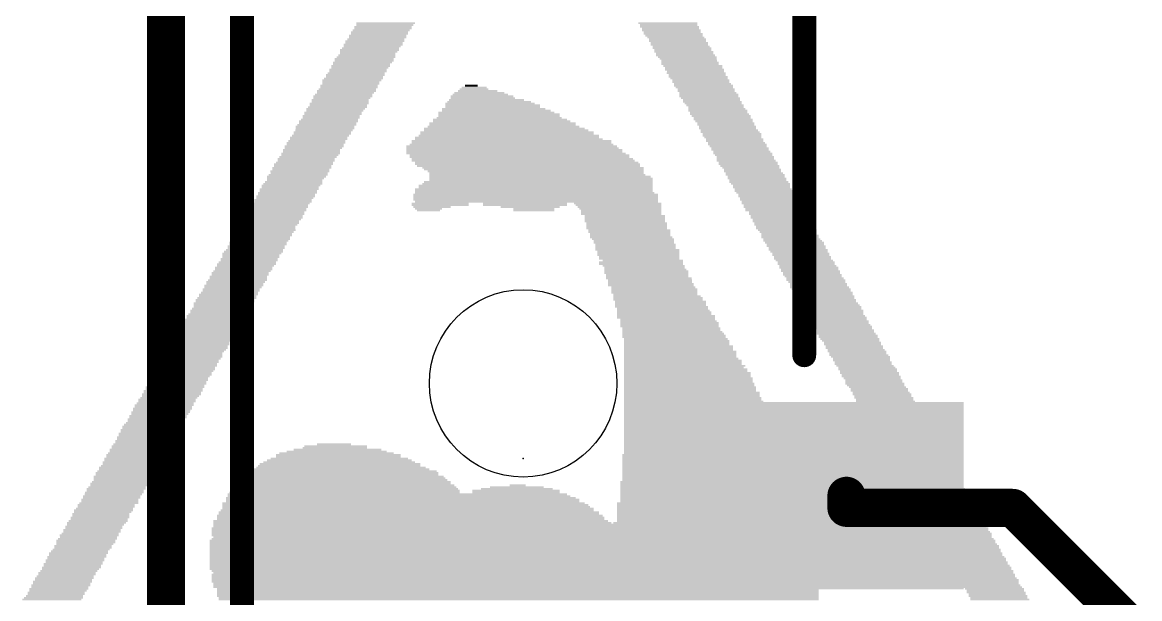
# Model space of a CAD drawing. Extents: x -52 to 61, y -28 to 22.
# Drawn here: x -5.34 to 6.58, y -2.38 to 3.77 of the extents above; entities that cross this region are included whole.
import ezdxf

# ---------------------------------------------------------------- set-up
doc = ezdxf.new("R2010")
doc.units = 0
for name, color, linetype in [('16', 132, 'CONTINUOUS'), ('20', 53, 'CONTINUOUS'), ('21', 53, 'CONTINUOUS'), ('22', 53, 'CONTINUOUS'), ('23', 53, 'CONTINUOUS')]:
    doc.layers.add(name, color=color, linetype=linetype)

# ---------------------------------------------------------------- blocks, each defined once
blk = doc.blocks.new('RECT')
blk.add_solid([(-0.5, -0.5), (0.5, -0.5), (-0.5, 0.5), (0.5, 0.5)])

msp = doc.modelspace()

# ---------------------------------------------------------------- linework, layer by layer
at = {"layer": '16', "const_width": 0.4064}
for points in [[(-3.81, -7.62), (-3.81, 5.975)], [(3.45, -1.415), (3.45, -1.286)], [(5.225, -1.415), (3.45, -1.415)], [(10.922, -7.112), (5.225, -1.415)]]:
    msp.add_lwpolyline(points, dxfattribs=at)
at = {"layer": '16', "const_width": 0.2032}
for points in [[(3.5516, -1.286, 1), (3.3484, -1.286)], [(3.45, -1.3134, 1), (3.45, -1.5166)], [(5.2968, -1.3432, 1), (5.1532, -1.4868)], [(5.225, -1.5166, 1), (5.225, -1.3134)], [(3.3484, -1.415, 1), (3.5516, -1.415)]]:
    msp.add_lwpolyline(points, format="xyb", dxfattribs=at)
at = {"layer": '20'}
msp.add_circle((0, -0.086), 1, dxfattribs=at)
at = {"layer": '22', "const_width": 0.254}
for points in [[(3, 6.514), (3, 0.214)], [(-3, -4.086), (-3, 4.714)]]:
    msp.add_lwpolyline(points, dxfattribs=at)
at = {"layer": '22', "const_width": 0.127}
msp.add_lwpolyline([(2.9365, 0.214, 1), (3.0635, 0.214)], format="xyb", dxfattribs=at)
at = {"layer": '23'}
msp.add_point((0, -0.889), dxfattribs=at)

# ---------------------------------------------------------------- block references
at = {"layer": '16', "xscale": 2, "yscale": 2.5, "rotation": 270}
msp.add_blockref('RECT', (3.45, -1.286), dxfattribs=at)
at = {"layer": '21', "yscale": 0.0191}
for p, xscale in [((-1.4954, 3.7211), 0.6096), ((-1.4954, 3.7021), 0.6096), ((-1.4668, 3.7592), 0.6287), ((-1.4764, 3.7402), 0.6096), ((1.5431, 3.7592), 0.6287), ((1.5621, 3.7211), 0.6287), ((1.5526, 3.7402), 0.6096), ((1.5716, 3.7021), 0.6096), ((-1.5812, 3.5687), 0.6287), ((-1.5716, 3.5878), 0.6096), ((-1.5526, 3.6259), 0.6096), ((-1.5526, 3.6068), 0.6096), ((-1.5335, 3.664), 0.6096), ((-1.5335, 3.6449), 0.6096), ((-1.5145, 3.683), 0.6096), ((1.5812, 3.683), 0.6287), ((1.6002, 3.6449), 0.6287), ((1.5907, 3.664), 0.6096), ((1.6097, 3.6259), 0.6096), ((1.6288, 3.6068), 0.6096), ((1.6478, 3.5878), 0.6096), ((1.6478, 3.5687), 0.6096), ((-1.6383, 3.4735), 0.6287), ((-1.6478, 3.4544), 0.6096), ((-1.6288, 3.4925), 0.6096), ((-1.6002, 3.5306), 0.6287), ((-1.6097, 3.5116), 0.6096), ((-1.5907, 3.5497), 0.6096), ((1.6669, 3.5497), 0.6096), ((1.6669, 3.5306), 0.6096), ((1.6859, 3.5116), 0.6096), ((1.6955, 3.4925), 0.6287), ((1.705, 3.4735), 0.6096), ((1.7145, 3.4544), 0.6287), ((-1.7145, 3.3401), 0.6287), ((-1.6955, 3.3782), 0.6287), ((-1.6955, 3.3592), 0.6287), ((-1.6764, 3.3973), 0.6287), ((-1.6669, 3.4163), 0.6096), ((-1.6574, 3.4354), 0.5906), ((1.724, 3.4354), 0.6096), ((1.7336, 3.4163), 0.6287), ((1.7526, 3.3973), 0.6287), ((1.7621, 3.3782), 0.6096), ((1.7717, 3.3592), 0.5906), ((1.7812, 3.3401), 0.6096), ((-1.7812, 3.2258), 0.6096), ((-1.7621, 3.2639), 0.6096), ((-1.7621, 3.2449), 0.6096), ((-1.7336, 3.302), 0.6287), ((-1.7431, 3.283), 0.6096), ((-1.724, 3.3211), 0.6096), ((1.7812, 3.3211), 0.6096), ((1.8098, 3.302), 0.6287), ((1.8193, 3.283), 0.6096), ((1.8288, 3.2639), 0.6287), ((1.8383, 3.2449), 0.6096), ((1.8478, 3.2258), 0.6287), ((-1.8574, 3.0925), 0.6096), ((-1.8288, 3.1496), 0.6287), ((-1.8383, 3.1305), 0.6096), ((-1.8383, 3.1115), 0.6096), ((-1.8098, 3.1686), 0.6287), ((-1.7907, 3.2067), 0.6287), ((-1.8002, 3.1877), 0.6096), ((-0.5524, 3.0925), 0.1333), ((1.8574, 3.2067), 0.6096), ((1.8669, 3.1877), 0.6287), ((1.8764, 3.1686), 0.6096), ((1.8955, 3.1496), 0.6096), ((1.8955, 3.1305), 0.6096), ((1.9145, 3.1115), 0.6096), ((1.9241, 3.0925), 0.6287), ((-1.9241, 2.9782), 0.6287), ((-1.9145, 2.9972), 0.6096), ((-1.886, 3.0353), 0.6287), ((-1.8955, 3.0163), 0.6096), ((-1.8764, 3.0544), 0.6096), ((-1.8574, 3.0734), 0.6096), ((-0.4382, 2.9782), 0.6668), ((-0.4572, 2.9972), 0.5906), ((-0.4667, 3.0163), 0.5334), ((-0.4858, 3.0353), 0.4191), ((-0.5239, 3.0544), 0.3048), ((-0.5239, 3.0734), 0.2667), ((1.9336, 3.0734), 0.6096), ((1.9526, 3.0544), 0.6096), ((1.9526, 3.0353), 0.6096), ((1.9717, 3.0163), 0.6096), ((1.9812, 2.9972), 0.6287), ((1.9812, 2.9782), 0.6287), ((-1.9812, 2.8639), 0.6287), ((-1.9622, 2.902), 0.6287), ((-1.9717, 2.8829), 0.6096), ((-1.9526, 2.9401), 0.6096), ((-1.9526, 2.921), 0.6096), ((-1.9336, 2.9591), 0.6096), ((-0.3239, 2.8829), 1.0097), ((-0.3239, 2.8639), 1.0097), ((-0.3524, 2.902), 0.9525), ((-0.3619, 2.921), 0.8954), ((-0.3905, 2.9401), 0.8001), ((-0.4286, 2.9591), 0.6858), ((2.0003, 2.9591), 0.6287), ((2.0193, 2.921), 0.6287), ((2.0098, 2.9401), 0.6096), ((2.0288, 2.902), 0.6096), ((2.0479, 2.8829), 0.6096), ((2.0574, 2.8639), 0.5906), ((-2.0479, 2.7686), 0.6096), ((-2.0479, 2.7496), 0.6096), ((-2.0288, 2.8067), 0.6096), ((-2.0288, 2.7877), 0.6096), ((-2.0003, 2.8448), 0.6287), ((-2.0098, 2.8258), 0.6096), ((-0.2572, 2.7496), 1.3335), ((-0.2858, 2.8067), 1.2383), ((-0.2572, 2.7877), 1.2954), ((-0.2572, 2.7686), 1.2954), ((-0.3143, 2.8448), 1.1049), ((-0.2858, 2.8258), 1.1621), ((2.0764, 2.8258), 0.6287), ((2.0669, 2.8448), 0.6096), ((2.0955, 2.7877), 0.6287), ((2.086, 2.8067), 0.6096), ((2.1145, 2.7686), 0.6287), ((2.1241, 2.7496), 0.6096), ((-2.1145, 2.6543), 0.6287), ((-2.1145, 2.6353), 0.6287), ((-2.1241, 2.6162), 0.6096), ((-2.0955, 2.6734), 0.6287), ((-2.0764, 2.7115), 0.6287), ((-2.086, 2.6924), 0.6096), ((-2.0669, 2.7305), 0.6096), ((-0.2, 2.6353), 1.7145), ((-0.181, 2.6162), 1.7526), ((-0.2096, 2.6543), 1.6193), ((-0.2191, 2.6924), 1.5621), ((-0.2191, 2.6734), 1.5621), ((-0.2477, 2.7305), 1.4287), ((-0.2286, 2.7115), 1.4668), ((2.1336, 2.7305), 0.6287), ((2.1431, 2.7115), 0.6096), ((2.1622, 2.6924), 0.6096), ((2.1622, 2.6734), 0.6096), ((2.1812, 2.6543), 0.6096), ((2.1812, 2.6353), 0.6096), ((2.2003, 2.6162), 0.6096), ((-2.2003, 2.5019), 0.6096), ((-2.1812, 2.54), 0.6096), ((-2.1812, 2.521), 0.6096), ((-2.1622, 2.5591), 0.6096), ((-2.1431, 2.5972), 0.6096), ((-2.1431, 2.5781), 0.6096), ((-0.1238, 2.5019), 2.1336), ((-0.1715, 2.54), 1.9622), ((-0.1524, 2.521), 2.0003), ((-0.1524, 2.5591), 1.9241), ((-0.1715, 2.5972), 1.8478), ((-0.1715, 2.5781), 1.8478), ((2.2098, 2.5972), 0.6287), ((2.2288, 2.5781), 0.6287), ((2.2288, 2.5591), 0.6287), ((2.2384, 2.54), 0.6096), ((2.2574, 2.521), 0.6096), ((2.2574, 2.5019), 0.6096), ((-2.2574, 2.4066), 0.6096), ((-2.2574, 2.3876), 0.6096), ((-2.2288, 2.4447), 0.6287), ((-2.2384, 2.4257), 0.6096), ((-2.2098, 2.4829), 0.6287), ((-2.2193, 2.4638), 0.6096), ((-0.1143, 2.4257), 2.267), ((-0.0953, 2.4066), 2.3051), ((-0.0953, 2.3876), 2.3051), ((-0.1238, 2.4447), 2.2479), ((-0.1238, 2.4638), 2.1717), ((-0.1238, 2.4829), 2.1336), ((2.286, 2.4638), 0.6287), ((2.2765, 2.4829), 0.6096), ((2.2955, 2.4447), 0.6096), ((2.3146, 2.4257), 0.6096), ((2.3146, 2.4066), 0.6096), ((2.3336, 2.3876), 0.6096), ((-2.3336, 2.2733), 0.6096), ((-2.3146, 2.3114), 0.6096), ((-2.3146, 2.2924), 0.6096), ((-2.2955, 2.3304), 0.6096), ((-2.267, 2.3685), 0.6287), ((-2.2765, 2.3495), 0.6096), ((-0.0762, 2.3685), 2.3432), ((-0.0381, 2.3495), 2.3432), ((-0.0381, 2.3304), 2.3432), ((-0.0095, 2.3114), 2.3622), ((0, 2.2924), 2.3813), ((0.0381, 2.2733), 2.3813), ((2.3432, 2.3685), 0.6287), ((2.3527, 2.3495), 0.6096), ((2.3717, 2.3304), 0.6096), ((2.3717, 2.3114), 0.6096), ((2.3813, 2.2924), 0.6287), ((2.4003, 2.2733), 0.6287), ((-2.4003, 2.14), 0.6287), ((-2.3813, 2.1781), 0.6287), ((-2.3908, 2.159), 0.6096), ((-2.3622, 2.2162), 0.6287), ((-2.3717, 2.1971), 0.6096), ((-2.3432, 2.2543), 0.6287), ((-2.3527, 2.2352), 0.6096), ((0.0476, 2.2543), 2.4003), ((0.0571, 2.2352), 2.3813), ((0.1048, 2.2162), 2.3622), ((0.1143, 2.1971), 2.3432), ((0.1333, 2.1781), 2.3051), ((0.1429, 2.159), 2.286), ((0.1524, 2.14), 2.3051), ((2.4003, 2.2543), 0.6287), ((2.4194, 2.2352), 0.6287), ((2.4289, 2.2162), 0.6096), ((2.4479, 2.1971), 0.6096), ((2.4479, 2.1781), 0.6096), ((2.467, 2.159), 0.6096), ((2.4765, 2.14), 0.6287), ((-2.4765, 2.0257), 0.6287), ((-2.4575, 2.0447), 0.6287), ((-2.4479, 2.0638), 0.6096), ((-2.4194, 2.1209), 0.6287), ((-2.4289, 2.1019), 0.6096), ((-2.4384, 2.0828), 0.5906), ((0.1333, 2.0257), 2.4956), ((0.1524, 2.0447), 2.4575), ((0.1619, 2.0638), 2.4384), ((0.1905, 2.1019), 2.3813), ((0.1905, 2.0828), 2.3813), ((0.181, 2.1209), 2.3622), ((2.486, 2.1209), 0.6096), ((2.4956, 2.1019), 0.6287), ((2.5051, 2.0828), 0.6096), ((2.5146, 2.0638), 0.6287), ((2.5337, 2.0447), 0.6287), ((2.5432, 2.0257), 0.6096), ((-2.5337, 1.9114), 0.6287), ((-2.5146, 1.9495), 0.6287), ((-2.5241, 1.9304), 0.6096), ((-2.4956, 1.9876), 0.6287), ((-2.5051, 1.9685), 0.6096), ((-2.486, 2.0066), 0.6096), ((0.1333, 1.9304), 2.6099), ((0.1333, 1.9114), 2.6099), ((0.1238, 1.9495), 2.5527), ((0.1143, 1.9876), 2.5337), ((0.1143, 1.9685), 2.5337), ((0.1333, 2.0066), 2.4956), ((2.5432, 2.0066), 0.6096), ((2.5622, 1.9876), 0.6096), ((2.5718, 1.9685), 0.6287), ((2.5813, 1.9495), 0.6096), ((2.6003, 1.9304), 0.6096), ((2.6099, 1.9114), 0.6287), ((-2.6099, 1.7971), 0.6287), ((-2.6003, 1.8161), 0.6096), ((-2.5813, 1.8352), 0.6096), ((-2.5622, 1.8733), 0.6096), ((-2.5622, 1.8542), 0.6096), ((-2.5432, 1.8923), 0.6096), ((-0.8858, 1.8352), 0.6096), ((-0.8858, 1.8161), 0.6096), ((0.1333, 1.8923), 2.6099), ((0.1333, 1.8733), 2.6099), ((-0.9716, 1.7971), 0.4001), ((0.1429, 1.8542), 2.5908), ((0.0191, 1.8352), 0.8954), ((0.0191, 1.8161), 0.8954), ((0.0762, 1.7971), 0.6287), ((1.0097, 1.8352), 0.9335), ((1.0192, 1.8161), 0.9144), ((1.0287, 1.7971), 0.8954), ((2.6289, 1.8733), 0.6287), ((2.6194, 1.8923), 0.6096), ((2.6384, 1.8542), 0.6096), ((2.648, 1.8352), 0.6287), ((2.667, 1.7971), 0.6287), ((2.6575, 1.8161), 0.6096), ((-2.667, 1.6828), 0.6287), ((-2.6765, 1.6637), 0.6096), ((-2.648, 1.7208), 0.6287), ((-2.6575, 1.7018), 0.6096), ((-2.6384, 1.7399), 0.6096), ((-2.6194, 1.778), 0.6096), ((-2.6194, 1.759), 0.6096), ((-1.0097, 1.778), 0.2858), ((-1.0097, 1.759), 0.2477), ((0.1143, 1.778), 0.4382), ((0.1143, 1.759), 0.4382), ((1.0382, 1.778), 0.8763), ((1.0477, 1.759), 0.8573), ((1.0477, 1.7399), 0.8573), ((1.0477, 1.7208), 0.8573), ((1.0858, 1.7018), 0.8573), ((1.0858, 1.6828), 0.8573), ((1.0858, 1.6637), 0.8573), ((2.6765, 1.778), 0.6096), ((2.6861, 1.759), 0.6287), ((2.7146, 1.7399), 0.6096), ((2.7146, 1.7208), 0.6096), ((2.7337, 1.7018), 0.6096), ((2.7337, 1.6828), 0.6096), ((2.7527, 1.6637), 0.6096), ((-2.7432, 1.5494), 0.6287), ((-2.7337, 1.5875), 0.6096), ((-2.7337, 1.5685), 0.6096), ((-2.7051, 1.6256), 0.6287), ((-2.7146, 1.6066), 0.6096), ((-2.6956, 1.6447), 0.6096), ((1.0858, 1.6447), 0.8573), ((1.1049, 1.6256), 0.8573), ((1.1049, 1.6066), 0.8573), ((1.1049, 1.5875), 0.8573), ((1.1049, 1.5685), 0.8573), ((1.1335, 1.5494), 0.8763), ((2.7623, 1.6447), 0.6287), ((2.7813, 1.6066), 0.6287), ((2.7718, 1.6256), 0.6096), ((2.7908, 1.5875), 0.6096), ((2.8004, 1.5685), 0.6287), ((2.8194, 1.5494), 0.6287), ((-2.8004, 1.4542), 0.6287), ((-2.8099, 1.4351), 0.6096), ((-2.7813, 1.4923), 0.6287), ((-2.7908, 1.4732), 0.6096), ((-2.7623, 1.5304), 0.6287), ((-2.7718, 1.5113), 0.6096), ((1.1335, 1.5304), 0.8763), ((1.143, 1.5113), 0.8573), ((1.143, 1.4923), 0.8573), ((1.1525, 1.4732), 0.8763), ((1.1716, 1.4542), 0.8763), ((1.1811, 1.4351), 0.8573), ((2.8289, 1.5304), 0.6096), ((2.8384, 1.5113), 0.5906), ((2.848, 1.4923), 0.6096), ((2.848, 1.4732), 0.6096), ((2.8765, 1.4351), 0.6287), ((2.867, 1.4542), 0.6096), ((-2.8765, 1.3208), 0.6287), ((-2.867, 1.3398), 0.6096), ((-2.848, 1.378), 0.6096), ((-2.848, 1.3589), 0.6096), ((-2.8289, 1.4161), 0.6096), ((-2.8289, 1.397), 0.6096), ((1.1811, 1.4161), 0.8573), ((1.2002, 1.397), 0.8573), ((1.2002, 1.378), 0.8573), ((1.2002, 1.3589), 0.8573), ((1.2192, 1.3398), 0.8954), ((1.2287, 1.3208), 0.8763), ((2.8956, 1.4161), 0.6287), ((2.9146, 1.378), 0.6287), ((2.9051, 1.397), 0.6096), ((2.9337, 1.3398), 0.6287), ((2.9242, 1.3589), 0.6096), ((2.9432, 1.3208), 0.6096), ((-2.9527, 1.1875), 0.6287), ((-2.9432, 1.2065), 0.6096), ((-2.9242, 1.2446), 0.6096), ((-2.9242, 1.2256), 0.6096), ((-2.8956, 1.3017), 0.6287), ((-2.9051, 1.2827), 0.6096), ((-2.9051, 1.2637), 0.6096), ((1.2287, 1.3017), 0.8763), ((1.2287, 1.2827), 0.8763), ((1.2383, 1.2637), 0.8573), ((1.2383, 1.2446), 0.8573), ((1.2573, 1.2065), 0.8954), ((1.2573, 1.1875), 0.8954), ((1.2764, 1.2256), 0.8573), ((2.9623, 1.3017), 0.6096), ((2.9623, 1.2827), 0.6096), ((2.9813, 1.2637), 0.6096), ((2.9813, 1.2446), 0.6096), ((3.0004, 1.2256), 0.6096), ((3.0194, 1.2065), 0.6096), ((3.0194, 1.1875), 0.6096), ((-3.0194, 1.0922), 0.6096), ((-3.0194, 1.0732), 0.6096), ((-3.0004, 1.1113), 0.6096), ((-2.9813, 1.1494), 0.6096), ((-2.9813, 1.1303), 0.6096), ((-2.9623, 1.1684), 0.6096), ((1.2859, 1.1684), 0.8763), ((1.3049, 1.1303), 0.8763), ((1.2954, 1.1494), 0.8573), ((1.3145, 1.1113), 0.8954), ((1.3145, 1.0922), 0.8954), ((1.324, 1.0732), 0.8763), ((3.048, 1.1494), 0.6287), ((3.0385, 1.1684), 0.6096), ((3.0575, 1.1303), 0.6096), ((3.0671, 1.1113), 0.6287), ((3.0861, 1.0732), 0.6287), ((3.0766, 1.0922), 0.6096), ((-3.0861, 0.9589), 0.6287), ((-3.0671, 0.997), 0.6287), ((-3.0766, 0.9779), 0.6096), ((-3.048, 1.016), 0.6287), ((-3.0385, 1.0541), 0.6096), ((-3.0385, 1.0351), 0.6096), ((1.343, 1.0351), 0.9144), ((1.324, 1.0541), 0.8763), ((1.3526, 1.016), 0.8954), ((1.3526, 0.997), 0.8954), ((1.3621, 0.9779), 0.9144), ((1.3621, 0.9589), 0.9144), ((3.0956, 1.0541), 0.6096), ((3.1242, 1.016), 0.6287), ((3.1147, 1.0351), 0.6096), ((3.1337, 0.997), 0.6096), ((3.1528, 0.9779), 0.6096), ((3.1528, 0.9589), 0.6096), ((-3.1623, 0.8255), 0.6287), ((-3.1433, 0.8636), 0.6287), ((-3.1528, 0.8446), 0.6096), ((-3.1337, 0.8827), 0.6096), ((-3.1147, 0.9208), 0.6096), ((-3.1147, 0.9017), 0.6096), ((-3.0956, 0.9398), 0.6096), ((1.3907, 0.9398), 0.8954), ((1.4002, 0.9208), 0.9144), ((1.4002, 0.9017), 0.9144), ((1.4002, 0.8827), 0.9144), ((1.4097, 0.8636), 0.8954), ((1.4287, 0.8446), 0.9335), ((1.4383, 0.8255), 0.9525), ((3.1623, 0.9398), 0.6287), ((3.1814, 0.9208), 0.6287), ((3.1909, 0.9017), 0.6096), ((3.2004, 0.8827), 0.6287), ((3.2099, 0.8636), 0.6096), ((3.2195, 0.8446), 0.6287), ((3.229, 0.8255), 0.6096), ((-3.229, 0.7112), 0.6096), ((-3.2004, 0.7684), 0.6287), ((-3.2099, 0.7493), 0.6096), ((-3.2099, 0.7303), 0.6096), ((-3.1814, 0.8065), 0.6287), ((-3.1814, 0.7874), 0.6287), ((1.4383, 0.8065), 0.9525), ((1.4668, 0.7874), 0.9716), ((1.4668, 0.7684), 0.9716), ((1.4668, 0.7493), 0.9716), ((1.4764, 0.7303), 0.9906), ((1.4859, 0.7112), 0.9716), ((3.248, 0.8065), 0.6096), ((3.248, 0.7874), 0.6096), ((3.2671, 0.7684), 0.6096), ((3.2766, 0.7493), 0.6287), ((3.2957, 0.7303), 0.6287), ((3.2957, 0.7112), 0.6287), ((-3.2957, 0.5969), 0.6287), ((-3.2766, 0.635), 0.6287), ((-3.2861, 0.6159), 0.6096), ((-3.2671, 0.6541), 0.6096), ((-3.248, 0.6922), 0.6096), ((-3.248, 0.6731), 0.6096), ((1.4954, 0.6922), 0.9906), ((1.505, 0.6731), 1.0097), ((1.505, 0.6541), 1.0097), ((1.524, 0.635), 1.0477), ((1.524, 0.6159), 1.0477), ((1.5431, 0.5969), 1.0097), ((3.3147, 0.6922), 0.6287), ((3.3242, 0.6731), 0.6096), ((3.3242, 0.6541), 0.6096), ((3.3528, 0.6159), 0.6287), ((3.3433, 0.635), 0.6096), ((3.3623, 0.5969), 0.6096), ((-3.3623, 0.4826), 0.6096), ((-3.3338, 0.5207), 0.6287), ((-3.3433, 0.5017), 0.6096), ((-3.3242, 0.5588), 0.6096), ((-3.3242, 0.5398), 0.6096), ((-3.3052, 0.5778), 0.6096), ((1.5526, 0.5778), 1.0287), ((1.5621, 0.5588), 1.0477), ((1.5621, 0.5398), 1.0477), ((1.5621, 0.5207), 1.0477), ((1.5812, 0.5017), 1.0477), ((1.5812, 0.4826), 1.0477), ((3.3814, 0.5778), 0.6096), ((3.3814, 0.5588), 0.6096), ((3.4004, 0.5398), 0.6096), ((3.41, 0.5207), 0.6287), ((3.4195, 0.5017), 0.6096), ((3.4385, 0.4826), 0.6096), ((-3.429, 0.3683), 0.6287), ((-3.4385, 0.3493), 0.6096), ((-3.41, 0.4064), 0.6287), ((-3.4195, 0.3874), 0.6096), ((-3.4004, 0.4254), 0.6096), ((-3.3814, 0.4636), 0.6096), ((-3.3814, 0.4445), 0.6096), ((1.6097, 0.4254), 1.1049), ((1.6097, 0.4064), 1.1049), ((1.5907, 0.4636), 1.0668), ((1.6002, 0.4445), 1.0858), ((1.6383, 0.3683), 1.124), ((1.6383, 0.3493), 1.124), ((1.6288, 0.3874), 1.1049), ((3.4385, 0.4636), 0.6096), ((3.4481, 0.4445), 0.6287), ((3.4671, 0.4254), 0.6287), ((3.4671, 0.4064), 0.6287), ((3.4862, 0.3874), 0.6287), ((3.4957, 0.3683), 0.6096), ((3.5147, 0.3493), 0.6096), ((-3.4862, 0.2731), 0.6287), ((-3.4957, 0.254), 0.6096), ((-3.5052, 0.235), 0.5906), ((-3.4671, 0.2921), 0.6287), ((-3.4481, 0.3302), 0.6287), ((-3.4576, 0.3112), 0.6096), ((1.6383, 0.3302), 1.124), ((1.6764, 0.254), 1.2002), ((1.6764, 0.235), 1.2002), ((1.6574, 0.3112), 1.1621), ((1.6574, 0.2921), 1.1621), ((1.6574, 0.2731), 1.1621), ((3.5147, 0.3302), 0.6096), ((3.5338, 0.3112), 0.6096), ((3.5338, 0.2921), 0.6096), ((3.5528, 0.2731), 0.6096), ((3.5624, 0.254), 0.6287), ((3.5719, 0.235), 0.6096), ((-3.5624, 0.1397), 0.6287), ((-3.5719, 0.1207), 0.6096), ((-3.5433, 0.1778), 0.6287), ((-3.5528, 0.1588), 0.6096), ((-3.5243, 0.1968), 0.6287), ((-3.5147, 0.2159), 0.6096), ((1.6764, 0.2159), 1.2002), ((1.6764, 0.1968), 1.2002), ((1.6859, 0.1778), 1.2192), ((1.705, 0.1588), 1.2573), ((1.705, 0.1397), 1.2573), ((1.705, 0.1207), 1.2573), ((3.5814, 0.2159), 0.6287), ((3.6005, 0.1968), 0.6287), ((3.61, 0.1778), 0.6096), ((3.61, 0.1588), 0.6096), ((3.629, 0.1397), 0.6096), ((3.629, 0.1207), 0.6096), ((-3.629, 0.0254), 0.6096), ((-3.629, 0.0064), 0.6096), ((-3.6005, 0.0635), 0.6287), ((-3.61, 0.0445), 0.6096), ((-3.5814, 0.1016), 0.6287), ((-3.5909, 0.0825), 0.6096), ((1.724, 0.1016), 1.2954), ((1.7145, 0.0825), 1.2764), ((1.7526, 0.0254), 1.3526), ((1.7526, 0.0064), 1.3526), ((1.7336, 0.0635), 1.3145), ((1.7336, 0.0445), 1.3145), ((3.6481, 0.1016), 0.6096), ((3.6766, 0.0635), 0.6287), ((3.6671, 0.0825), 0.6096), ((3.6957, 0.0254), 0.6287), ((3.6862, 0.0445), 0.6096), ((3.7052, 0.0064), 0.6096), ((-3.7147, -0.127), 0.6287), ((-3.7052, -0.108), 0.6096), ((-3.6766, -0.0508), 0.6287), ((-3.6862, -0.0699), 0.6096), ((-3.6862, -0.0889), 0.6096), ((-3.6671, -0.0318), 0.6096), ((-3.6481, -0.0127), 0.6096), ((1.7526, -0.0127), 1.3526), ((1.7621, -0.0318), 1.3716), ((1.7621, -0.0508), 1.3716), ((1.7621, -0.0699), 1.3716), ((1.7812, -0.127), 1.4097), ((1.7717, -0.0889), 1.3907), ((1.7717, -0.108), 1.3907), ((3.7147, -0.0127), 0.6287), ((3.7243, -0.0318), 0.6096), ((3.7433, -0.0508), 0.6096), ((3.7433, -0.0699), 0.6096), ((3.7529, -0.0889), 0.6287), ((3.7624, -0.108), 0.6096), ((3.7814, -0.127), 0.6096), ((-3.7814, -0.2413), 0.6096), ((-3.7529, -0.2032), 0.6287), ((-3.7624, -0.2223), 0.6096), ((-3.7338, -0.1651), 0.6287), ((-3.7433, -0.1842), 0.6096), ((-3.7243, -0.1461), 0.6096), ((1.7812, -0.1461), 1.4097), ((1.7812, -0.1651), 1.4097), ((1.8002, -0.1842), 1.4478), ((1.8002, -0.2032), 1.4478), ((1.8002, -0.2223), 1.4478), ((1.8098, -0.2413), 1.4668), ((3.8005, -0.1461), 0.6096), ((3.8005, -0.1651), 0.6096), ((3.8195, -0.1842), 0.6096), ((3.8291, -0.2032), 0.6287), ((3.8481, -0.2413), 0.6287), ((3.8386, -0.2223), 0.6096), ((-3.8481, -0.3556), 0.6287), ((-3.8291, -0.3175), 0.6287), ((-3.8386, -0.3366), 0.6096), ((-3.8195, -0.2984), 0.6096), ((-3.8005, -0.2604), 0.6096), ((-3.8005, -0.2794), 0.6096), ((1.8193, -0.2794), 1.4859), ((1.8193, -0.2984), 1.4859), ((1.8288, -0.3175), 1.505), ((1.8288, -0.3366), 1.505), ((1.8288, -0.3556), 1.505), ((1.8098, -0.2604), 1.4668), ((3.8576, -0.2604), 0.6096), ((3.8672, -0.2794), 0.6287), ((3.8862, -0.3175), 0.6287), ((3.8767, -0.2984), 0.6096), ((3.9148, -0.3366), 0.6096), ((3.9148, -0.3556), 0.6096), ((-3.9148, -0.4699), 0.6096), ((-3.8957, -0.4318), 0.6096), ((-3.8957, -0.4509), 0.6096), ((-3.8672, -0.3937), 0.6287), ((-3.8767, -0.4128), 0.6096), ((-3.8576, -0.3747), 0.6096), ((1.8478, -0.3747), 1.5431), ((1.8478, -0.3937), 1.5431), ((1.8478, -0.4128), 1.5431), ((1.8574, -0.4318), 1.5621), ((1.8574, -0.4509), 1.5621), ((1.8669, -0.4699), 1.5812), ((3.9243, -0.3747), 0.5906), ((3.9338, -0.3937), 0.6096), ((3.9434, -0.4128), 0.6287), ((3.9624, -0.4318), 0.6287), ((3.9719, -0.4509), 0.6096), ((3.9815, -0.4699), 0.6287), ((-3.9815, -0.5842), 0.6287), ((-3.991, -0.6033), 0.6096), ((-3.9624, -0.5461), 0.6287), ((-3.9719, -0.5652), 0.6096), ((-3.9434, -0.5271), 0.6287), ((-3.9338, -0.508), 0.6096), ((-3.9148, -0.4889), 0.6096), ((1.8669, -0.4889), 1.5812), ((1.8669, -0.508), 1.5812), ((1.8669, -0.5271), 1.5812), ((1.8764, -0.5461), 1.6002), ((1.8764, -0.5652), 1.6002), ((1.8764, -0.5842), 1.6002), ((1.8955, -0.6033), 1.6383), ((4.0005, -0.508), 0.6287), ((3.991, -0.4889), 0.6096), ((4.01, -0.5271), 0.6096), ((4.0196, -0.5461), 0.6287), ((4.0291, -0.5652), 0.6096), ((4.0481, -0.5842), 0.6096), ((4.0481, -0.6033), 0.6096), ((-4.0481, -0.6985), 0.6096), ((-4.0481, -0.7176), 0.6096), ((-4.0196, -0.6604), 0.6287), ((-4.0291, -0.6794), 0.6096), ((-4.0005, -0.6223), 0.6287), ((-4.01, -0.6413), 0.6096), ((1.8955, -0.6223), 1.6383), ((1.905, -0.6413), 1.6574), ((1.905, -0.6604), 1.6574), ((1.905, -0.6794), 1.6574), ((1.905, -0.6985), 1.6574), ((1.9145, -0.7176), 1.6764), ((4.0672, -0.6223), 0.6096), ((4.0957, -0.6604), 0.6287), ((4.0862, -0.6413), 0.6096), ((4.1053, -0.6794), 0.6096), ((4.1053, -0.6985), 0.6096), ((4.1243, -0.7176), 0.6096), ((-4.1148, -0.8319), 0.6287), ((-4.1053, -0.7938), 0.6096), ((-4.1053, -0.8128), 0.6096), ((-4.0862, -0.7557), 0.6096), ((-4.0862, -0.7747), 0.6096), ((-4.0672, -0.7366), 0.6096), ((-1.9907, -0.8319), 1.2192), ((-1.9907, -0.8128), 1.0668), ((-1.9812, -0.7938), 0.9335), ((-2.0098, -0.7747), 0.6858), ((-2.0003, -0.7557), 0.6668), ((-2.0193, -0.7366), 0.3619), ((1.9145, -0.7366), 1.6764), ((1.9145, -0.7557), 1.6764), ((1.9145, -0.7747), 1.6764), ((1.9241, -0.7938), 1.6955), ((1.9241, -0.8128), 1.6955), ((1.9241, -0.8319), 1.6955), ((4.1338, -0.7366), 0.6287), ((4.1529, -0.7747), 0.6287), ((4.1434, -0.7557), 0.6096), ((4.1624, -0.7938), 0.6096), ((4.191, -0.8319), 0.6287), ((4.1815, -0.8128), 0.6096), ((-4.1815, -0.9271), 0.6096), ((-4.1815, -0.9462), 0.6096), ((-4.1529, -0.889), 0.6287), ((-4.1624, -0.9081), 0.6096), ((-4.1338, -0.8509), 0.6287), ((-4.1434, -0.87), 0.6096), ((-1.9526, -0.9462), 1.7145), ((-1.9622, -0.9271), 1.6193), ((-1.9622, -0.9081), 1.5431), ((-1.9622, -0.889), 1.4668), ((-1.9717, -0.8509), 1.3335), ((-1.9717, -0.87), 1.3335), ((1.9336, -0.8509), 1.7526), ((1.9336, -0.87), 1.7526), ((1.9336, -0.889), 1.7526), ((1.9336, -0.9081), 1.7526), ((1.9431, -0.9271), 1.7717), ((1.9431, -0.9462), 1.7717), ((4.2005, -0.8509), 0.6096), ((4.2291, -0.9081), 0.6287), ((4.2196, -0.87), 0.6096), ((4.2196, -0.889), 0.6096), ((4.2481, -0.9271), 0.6287), ((4.2577, -0.9462), 0.6096), ((-4.2672, -1.0795), 0.6287), ((-4.2481, -1.0414), 0.6287), ((-4.2577, -1.0605), 0.6096), ((-4.2291, -1.0224), 0.6287), ((-4.21, -0.9843), 0.6287), ((-4.2196, -1.0033), 0.6096), ((-4.2005, -0.9652), 0.6096), ((-1.9145, -1.0795), 2.1336), ((-1.9336, -1.0414), 2.0574), ((-1.9336, -1.0605), 2.0574), ((-1.9145, -1.0224), 1.9812), ((-1.9431, -1.0033), 1.886), ((-1.9431, -0.9843), 1.8098), ((-1.9622, -0.9652), 1.7336), ((1.9526, -1.0033), 1.7907), ((1.9526, -1.0224), 1.7907), ((1.9526, -1.0414), 1.7907), ((1.9526, -1.0605), 1.7907), ((1.9431, -0.9652), 1.7717), ((1.9431, -0.9843), 1.7717), ((1.9622, -1.0795), 1.8098), ((4.2672, -0.9652), 0.6287), ((4.2862, -1.0033), 0.6287), ((4.2767, -0.9843), 0.6096), ((4.2958, -1.0224), 0.6096), ((4.3148, -1.0414), 0.6096), ((4.3148, -1.0605), 0.6096), ((4.3339, -1.0795), 0.6096), ((-4.3339, -1.1938), 0.6096), ((-4.3148, -1.1557), 0.6096), ((-4.3148, -1.1747), 0.6096), ((-4.2958, -1.1367), 0.6096), ((-4.2767, -1.0986), 0.6096), ((-4.2767, -1.1176), 0.6096), ((-1.8955, -1.1938), 2.3622), ((-1.8955, -1.1747), 2.3241), ((-1.905, -1.1557), 2.267), ((-1.9241, -1.0986), 2.1907), ((-1.9145, -1.1176), 2.2098), ((-1.8955, -1.1367), 2.2479), ((-0.0667, -1.1938), 0.5715), ((-0.0571, -1.1747), 0.1715), ((1.9812, -1.1747), 1.886), ((1.9812, -1.1938), 1.886), ((1.9717, -1.1367), 1.8669), ((1.9717, -1.1557), 1.8669), ((1.9812, -1.0986), 1.8478), ((1.9622, -1.1176), 1.8098), ((4.3434, -1.0986), 0.6287), ((4.3624, -1.1367), 0.6287), ((4.3529, -1.1176), 0.6096), ((4.3815, -1.1557), 0.6287), ((4.391, -1.1747), 0.6096), ((4.391, -1.1938), 0.6096), ((-4.391, -1.2891), 0.6096), ((-4.391, -1.3081), 0.6096), ((-4.3624, -1.251), 0.6287), ((-4.372, -1.27), 0.6096), ((-4.3434, -1.2128), 0.6287), ((-4.3529, -1.2319), 0.6096), ((-1.3049, -1.3081), 3.7338), ((-1.343, -1.27), 3.6195), ((-1.324, -1.2891), 3.6576), ((-1.905, -1.251), 2.4575), ((-1.8955, -1.2319), 2.4384), ((-1.8955, -1.2128), 2.4003), ((-0.0762, -1.2319), 0.9335), ((-0.0762, -1.251), 0.9335), ((-0.0667, -1.2128), 0.762), ((1.9812, -1.2128), 1.886), ((1.9907, -1.2319), 1.905), ((1.9907, -1.251), 1.905), ((1.9907, -1.27), 1.905), ((1.9907, -1.2891), 1.905), ((2.0003, -1.3081), 1.9241), ((4.4101, -1.2128), 0.6096), ((4.4101, -1.2319), 0.6096), ((4.4291, -1.251), 0.6096), ((4.4482, -1.27), 0.6096), ((4.4482, -1.2891), 0.6096), ((4.4672, -1.3081), 0.6096), ((-4.4672, -1.4224), 0.6096), ((-4.4482, -1.3843), 0.6096), ((-4.4482, -1.4034), 0.6096), ((-4.4196, -1.3653), 0.6287), ((-4.4101, -1.3272), 0.6096), ((-4.4101, -1.3462), 0.6096), ((-1.2764, -1.3653), 3.8672), ((-1.2573, -1.3843), 3.9053), ((-1.2478, -1.4034), 3.9243), ((-1.2287, -1.4224), 3.9624), ((-1.2859, -1.3272), 3.7719), ((-1.2859, -1.3462), 3.7719), ((1.9812, -1.3653), 1.9622), ((1.9812, -1.3843), 1.9622), ((2.0003, -1.4034), 2.0003), ((2.0003, -1.4224), 2.0003), ((2.0003, -1.3272), 1.9241), ((2.0003, -1.3462), 1.9241), ((4.4768, -1.3272), 0.6287), ((4.4863, -1.3462), 0.6096), ((4.5053, -1.3653), 0.6096), ((4.5053, -1.3843), 0.6096), ((4.5244, -1.4034), 0.6096), ((4.5244, -1.4224), 0.6096), ((-4.5339, -1.5557), 0.6287), ((-4.5149, -1.5177), 0.6287), ((-4.5244, -1.5367), 0.6096), ((-4.5053, -1.4796), 0.6096), ((-4.5053, -1.4986), 0.6096), ((-4.4768, -1.4415), 0.6287), ((-4.4863, -1.4605), 0.6096), ((-1.2002, -1.5557), 4.21), ((-1.2097, -1.4986), 4.1148), ((-1.2002, -1.5177), 4.1338), ((-1.2002, -1.5367), 4.1338), ((-1.2192, -1.4605), 4.0576), ((-1.2192, -1.4796), 4.0576), ((-1.2383, -1.4415), 3.9815), ((2.0098, -1.4796), 2.0193), ((2.0098, -1.4986), 2.0193), ((2.0098, -1.5177), 2.0193), ((2.0098, -1.5367), 2.0193), ((2.0098, -1.5557), 2.0193), ((2.0003, -1.4415), 2.0003), ((2.0003, -1.4605), 2.0003), ((4.5339, -1.4415), 0.6287), ((4.553, -1.4605), 0.6287), ((4.5625, -1.4796), 0.6096), ((4.5815, -1.4986), 0.6096), ((4.5815, -1.5177), 0.6096), ((4.6006, -1.5367), 0.6096), ((4.6006, -1.5557), 0.6096), ((-4.6006, -1.651), 0.6096), ((-4.6006, -1.6701), 0.6096), ((-4.5815, -1.6129), 0.6096), ((-4.5815, -1.632), 0.6096), ((-4.553, -1.5748), 0.6287), ((-4.5625, -1.5938), 0.6096), ((-0.1429, -1.632), 6.3627), ((-0.1429, -1.651), 6.3627), ((-0.1429, -1.6701), 6.3627), ((-1.1811, -1.5748), 4.2481), ((-0.1333, -1.5938), 6.3437), ((-0.1333, -1.6129), 6.3437), ((2.0003, -1.5748), 2.0764), ((4.6196, -1.5748), 0.6096), ((4.6292, -1.5938), 0.6287), ((4.6482, -1.632), 0.6287), ((4.6387, -1.6129), 0.6096), ((4.6577, -1.651), 0.6096), ((4.6673, -1.6701), 0.6287), ((-4.6673, -1.7653), 0.6287), ((-4.6673, -1.7844), 0.6287), ((-4.6482, -1.7463), 0.6287), ((-4.6292, -1.7082), 0.6287), ((-4.6387, -1.7272), 0.6096), ((-4.6196, -1.6891), 0.6096), ((-0.1429, -1.7653), 6.4008), ((-0.1429, -1.7844), 6.4008), ((-0.1333, -1.6891), 6.3818), ((-0.1333, -1.7082), 6.3818), ((-0.1333, -1.7463), 6.3818), ((-0.1238, -1.7272), 6.3627), ((4.6863, -1.6891), 0.6287), ((4.6958, -1.7082), 0.6096), ((4.6958, -1.7272), 0.6096), ((4.7149, -1.7463), 0.6096), ((4.7339, -1.7653), 0.6096), ((4.7339, -1.7844), 0.6096), ((-4.7435, -1.8987), 0.6287), ((-4.7339, -1.8796), 0.6096), ((-4.7149, -1.8606), 0.6096), ((-4.6958, -1.8225), 0.6096), ((-4.6958, -1.8415), 0.6096), ((-4.6768, -1.8034), 0.6096), ((-0.1238, -1.8034), 6.4389), ((-0.1238, -1.8225), 6.4389), ((-0.1238, -1.8415), 6.4389), ((-0.1238, -1.8606), 6.4389), ((-0.1238, -1.8796), 6.4389), ((-0.1238, -1.8987), 6.4389), ((4.753, -1.8034), 0.6096), ((4.7625, -1.8225), 0.6287), ((4.772, -1.8415), 0.6096), ((4.7816, -1.8606), 0.6287), ((4.7911, -1.8796), 0.6096), ((4.8101, -1.8987), 0.6096), ((-4.8006, -2.013), 0.6287), ((-4.8101, -2.032), 0.6096), ((-4.7816, -1.9748), 0.6287), ((-4.7911, -1.9939), 0.6096), ((-4.7625, -1.9368), 0.6287), ((-4.772, -1.9558), 0.6096), ((-4.753, -1.9177), 0.6096), ((-0.1238, -1.9177), 6.4389), ((-0.1143, -1.9368), 6.458), ((-0.1143, -1.9558), 6.458), ((-0.1143, -1.9748), 6.458), ((-0.1143, -1.9939), 6.458), ((-0.1143, -2.013), 6.458), ((-0.1143, -2.032), 6.458), ((4.8101, -1.9177), 0.6096), ((4.8197, -1.9368), 0.6287), ((4.8387, -1.9558), 0.6287), ((4.8482, -1.9748), 0.6096), ((4.8673, -1.9939), 0.6096), ((4.8673, -2.013), 0.6096), ((4.8863, -2.032), 0.6096), ((-4.8863, -2.1463), 0.6096), ((-4.8673, -2.1082), 0.6096), ((-4.8673, -2.1273), 0.6096), ((-4.8482, -2.0892), 0.6096), ((-4.8197, -2.0511), 0.6287), ((-4.8292, -2.0701), 0.6096), ((-0.1048, -2.0511), 6.477), ((-0.1048, -2.0701), 6.477), ((-0.0953, -2.0892), 6.458), ((-0.0953, -2.1273), 6.458), ((-0.0953, -2.1463), 6.458), ((-0.0857, -2.1082), 6.4389), ((4.8959, -2.0511), 0.6287), ((4.9054, -2.0701), 0.6096), ((4.9149, -2.0892), 0.6287), ((4.9244, -2.1082), 0.6096), ((4.934, -2.1273), 0.6287), ((4.9435, -2.1463), 0.6096), ((-4.934, -2.2416), 0.6287), ((-4.9435, -2.2606), 0.6096), ((-4.9149, -2.2035), 0.6287), ((-4.9244, -2.2225), 0.6096), ((-4.8959, -2.1654), 0.6287), ((-4.9054, -2.1844), 0.6096), ((-0.0953, -2.1654), 6.458), ((-0.0953, -2.1844), 6.458), ((-0.0953, -2.2035), 6.458), ((-0.0762, -2.2225), 6.458), ((-0.0762, -2.2416), 6.458), ((-0.0762, -2.2606), 6.458), ((4.953, -2.1654), 0.6287), ((4.9721, -2.1844), 0.6287), ((4.9816, -2.2035), 0.6096), ((4.9911, -2.2225), 0.5906), ((5.0006, -2.2416), 0.6096), ((5.0102, -2.2606), 0.6287), ((-5.0292, -2.394), 0.6287), ((-5.0102, -2.3749), 0.6287), ((-5.0006, -2.3559), 0.6096), ((-4.9816, -2.3178), 0.6096), ((-4.9816, -2.3368), 0.6096), ((-4.953, -2.2797), 0.6287), ((-4.9625, -2.2987), 0.6096), ((-0.0571, -2.2797), 6.4199), ((-0.0571, -2.2987), 6.4199), ((-0.0571, -2.3178), 6.4199), ((-0.0571, -2.3368), 6.4199), ((-0.0571, -2.3559), 6.4199), ((-0.0476, -2.3749), 6.4008), ((-0.0476, -2.394), 6.4008), ((5.0292, -2.2797), 0.6287), ((5.0387, -2.2987), 0.6096), ((5.0483, -2.3178), 0.6287), ((5.0578, -2.3368), 0.6096), ((5.0673, -2.3559), 0.6287), ((5.0768, -2.3749), 0.6096), ((5.0864, -2.394), 0.6287)]:
    msp.add_blockref('RECT', p, dxfattribs=dict(at, xscale=xscale))

doc.saveas('drawing.dxf')
